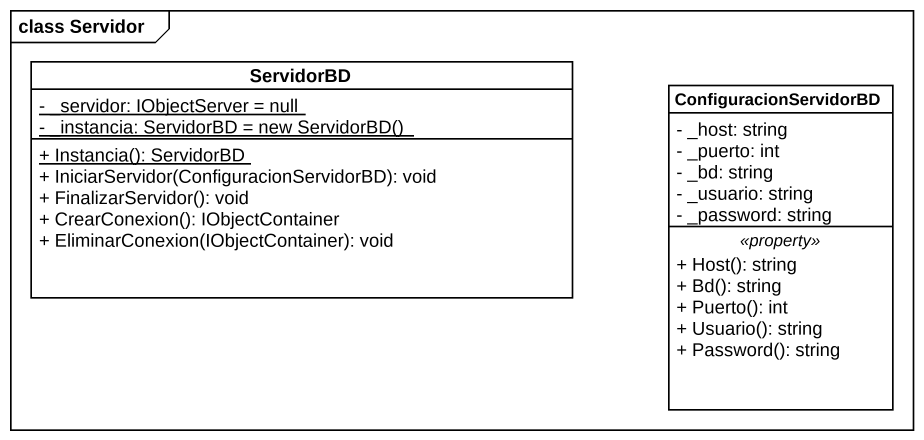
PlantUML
@startuml
mainframe class Servidor
hide circle
hide empty members
skinparam classAttributeIconSize 0
class ServidorBD {
  {static} - _servidor: IObjectServer = null
  {static} {field} - _instancia: ServidorBD = new ServidorBD()
  {static} + Instancia(): ServidorBD
  + IniciarServidor(ConfiguracionServidorBD): void
  + FinalizarServidor(): void
  + CrearConexion(): IObjectContainer
  + EliminarConexion(IObjectContainer): void
}
class ConfiguracionServidorBD {
  - _host: string
  - _puerto: int
  - _bd: string
  - _usuario: string
  - _password: string
  .. <<property>> ..
  + Host(): string
  + Bd(): string
  + Puerto(): int
  + Usuario(): string
  + Password(): string
}
@enduml
